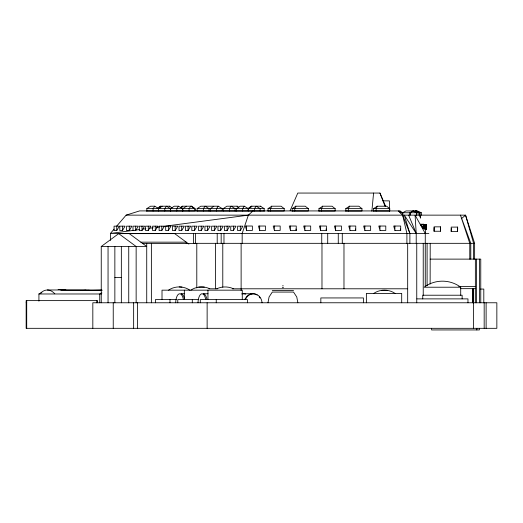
<?xml version="1.0" encoding="UTF-8"?>
<svg xmlns="http://www.w3.org/2000/svg" width="523" height="523" viewBox="0 0 523 523"><rect width="100%" height="100%" fill="white"/><g stroke="black" fill="none" stroke-linecap="round" stroke-linejoin="round"><path stroke-width="0.78" d="M434.057 231.251L434.057 226.845L440.569 226.845L440.431 231.251L434.057 231.251L434.175 227.577M457.697 227.832L457.579 231.506L451.205 231.506L451.303 228.571M371.873 211.194L373.572 193.059M425.264 286.486L425.264 233.441L425.853 228.662M267.972 302.771L269.07 296.992L272.3 292.069L293.54 292.069L296.77 296.992L297.868 302.771M159.698 208.631L160.228 206.212L169.883 206.212M181.703 208.631L182.233 206.212L191.889 206.212M250.903 207.422L251.171 206.212L260.827 206.212M253.027 210.906L248.366 215.136L242.169 233.441L242.169 243.326M290.095 210.717L297.79 193.059L379.953 193.059L385.621 206.304M116.734 230.571L119.322 226.165L114.066 226.165L114.066 230.571L116.734 230.571L116.734 226.165M122.467 230.571L125.056 226.165L119.8 226.165L119.8 230.571L122.467 230.571L122.467 226.165M129.273 230.571L131.861 226.165L126.605 226.165L126.605 230.571L129.273 230.571L129.273 226.165M135.666 230.571L138.262 226.165L132.999 226.165L132.999 230.571L135.666 230.571L135.666 226.165M141.981 230.571L144.577 226.165L139.314 226.165L139.314 230.571L141.981 230.571L141.981 226.165M148.271 230.571L150.859 226.165L145.603 226.165L145.603 230.571L148.271 230.571L148.271 226.165M155.279 230.571L157.874 226.165L152.611 226.165L152.611 230.571L155.279 230.571L155.279 226.165M161.79 230.571L164.379 226.165L159.116 226.165L159.116 230.571L161.79 230.571L161.79 226.165M168.354 230.571L170.949 226.165L165.686 226.165L165.686 230.571L168.354 230.571L168.354 226.165M175.159 230.571L177.755 226.165L172.492 226.165L172.492 230.571L175.159 230.571L175.159 226.165M181.697 230.571L184.292 226.165L179.029 226.165L179.029 230.571L181.697 230.571L181.697 226.165M188.077 230.571L190.673 226.165L185.41 226.165L185.41 230.571L188.077 230.571L188.077 226.165M194.478 230.571L197.066 226.165L191.804 226.165L191.804 230.571L194.478 230.571L194.478 226.165M201.231 230.571L203.826 226.165L198.563 226.165L198.563 230.571L201.231 230.571L201.231 226.165M207.611 230.571L210.207 226.165L204.944 226.165L204.944 230.571L207.611 230.571L207.611 226.165M214.325 230.571L216.914 226.165L211.658 226.165L211.658 230.571L214.325 230.571L214.325 226.165M220.641 230.571L223.229 226.165L217.973 226.165L217.973 230.571L220.641 230.571L220.641 226.165M227.1 230.571L229.689 226.165L224.432 226.165L224.432 230.571L227.1 230.571L227.1 226.165M233.415 230.571L236.01 226.165L230.748 226.165L230.748 230.571L233.415 230.571L233.415 226.165M240.299 230.571L242.894 226.165L237.632 226.165L237.632 230.571L240.299 230.571L240.299 226.165M244.869 299.274L246.856 296.358A9.682 8.708 -90 0 1 257.166 295.057M158.737 208.631L154.795 206.212L153.082 208.631L153.082 211.004M182.442 211.004L182.442 208.631L178.5 206.212L176.781 208.631L176.781 211.004M196.759 211.004L222.236 211.004L222.236 208.631L218.294 206.212L216.581 208.631L216.581 211.004M251.909 206.212L248.242 208.631L248.242 211.004L248.288 208.631L244.352 206.212L242.633 208.631L242.633 211.004M114.066 229.166L110.399 233.441L110.399 240.449M116.688 226.119L126.128 215.136L139.595 210.906L399.912 210.946L402.795 212.756L402.795 215.136M461.286 218.791L465.555 215.136L474.629 243.326L474.629 259.12M157.09 208.631L160.228 206.212M180.35 207.664L182.233 206.212M248.033 208.631L251.171 206.212M101.246 302.771L101.246 246.496L118.695 233.631L174.695 233.631L188.881 244.091M146.845 211.004L146.845 208.631L150.519 206.212L154.795 206.212M162.195 206.212L158.521 208.631L158.521 211.004M186.521 206.212L182.847 208.631L182.847 211.004M197.138 211.004L197.138 208.631L200.812 206.212L213.796 206.212M223.21 211.004L223.21 208.631L226.884 206.212L237.416 206.212M268.057 211.004L268.057 208.631L271.751 206.212L270.6 208.631L270.6 211.004M292.187 211.004L292.187 208.631L295.887 206.212L294.737 208.631L294.737 211.004M318.991 211.004L318.991 208.631L322.691 206.212L321.54 208.631L321.54 211.004M345.801 211.004L345.801 208.631L349.495 206.212L348.344 208.631L348.344 211.004M373.599 211.004L373.599 208.631L377.299 206.212L376.148 208.631L376.148 211.004M414.092 211.671L415.288 210.946L418.982 212.756L418.982 215.136M414.138 211.671L415.334 210.946L418.93 212.756M168.556 290.167C174.76 285.833 183.632 285.859 189.829 290.167M190.882 290.167C196.315 286.369 203.761 285.97 209.723 288.722M373.775 293.41C379.979 289.101 388.844 289.101 395.048 293.41M216.888 288.722C222.02 286.349 228.205 286.349 233.33 288.722M133.796 230.336L110.399 233.441L428.867 233.441M135.411 230.12L139.445 229.584M142.668 229.159L145.897 228.728M149.127 228.303L153.161 227.767M156.384 227.335L159.613 226.91M163.647 226.374L248.366 215.136M80.372 290.625L85.929 290.2L89.897 290.507M82.307 290.625L101.632 290.2M97.703 290.625L101.665 290.324M99.697 290.625L102.077 290.448M198.727 287.101L204.336 287.101M381.62 290.343L387.229 290.343M382.96 200.871L389.4 200.871L389.4 211.174M178.5 206.212L174.218 206.212L170.544 208.631L170.544 211.004M218.294 206.212L214.012 206.212L210.338 208.631L210.338 211.004M244.352 206.212L240.07 206.212L236.396 208.631L236.396 211.004M271.398 206.212L281.093 206.212L284.205 208.631L284.205 211.004L267.887 211.004M295.528 206.212L305.223 206.212L308.341 208.631L308.341 211.004L292.017 211.004M322.338 206.212L332.027 206.212L335.145 208.631L335.145 211.004L318.821 211.004M349.142 206.212L358.837 206.212L361.949 208.631L361.949 211.004L345.631 211.004M376.939 206.212L386.634 206.212L389.753 208.631L389.753 211.004L373.429 211.004M146.845 208.631L194.739 208.631L194.739 211.004L146.466 211.004M197.138 208.631L222.236 208.631M223.21 208.631L264.18 208.631L264.18 211.004M268.057 208.631L284.205 208.631M292.187 208.631L308.341 208.631M318.991 208.631L335.145 208.631M345.801 208.631L361.949 208.631M373.599 208.631L389.753 208.631M195.419 211.004L195.242 208.631L191.529 206.212M222.831 211.004L264.35 211.004M421.29 215.136L421.29 212.756L400.226 212.756L399.912 210.946M126.128 215.136L465.555 215.136L473.603 243.326L473.603 259.12M422.054 224.544L425.219 224.544L425.219 228.95L424.905 224.544M424.885 224.923L426.618 224.923L426.31 229.329M424.833 225.021L426.258 225.021M457.717 227.1L451.205 227.1L451.205 231.506M423.251 228.649L423.565 224.243L420.407 224.243L423.251 228.649L423.251 224.243M423.741 228.767L424.048 224.36L420.891 224.36L423.741 228.767L423.741 224.36M246.581 230.434L252.374 230.434L252.374 226.028L245.385 226.028L246.581 230.434L246.581 226.028M259.676 230.434L265.468 230.434L265.468 226.028L258.48 226.028L259.676 230.434L259.676 226.028M274.379 230.434L280.178 230.434L280.178 226.028L273.189 226.028L274.379 230.434L274.379 226.028M290.461 230.434L296.253 230.434L296.253 226.028L289.265 226.028L290.461 230.434L290.461 226.028M304.889 230.434L310.682 230.434L310.682 226.028L303.693 226.028L304.889 230.434L304.889 226.028M320.625 230.434L326.417 230.434L326.417 226.028L319.429 226.028L320.625 230.434L320.625 226.028M335.635 230.434L341.434 230.434L341.434 226.028L334.445 226.028L335.635 230.434L335.635 226.028M349.965 230.434L355.758 230.434L355.758 226.028L348.776 226.028L349.965 230.434L349.965 226.028M364.845 230.434L370.637 230.434L370.637 226.028L363.648 226.028L364.845 230.434L364.845 226.028M379.992 230.434L385.784 230.434L385.784 226.028L378.802 226.028L379.992 230.434L379.992 226.028M394.904 230.434L400.696 230.434L400.696 226.028L393.714 226.028L394.904 230.434L394.904 226.028M140.844 242.162L186.266 242.162L186.266 243.496M193.588 243.326L474.629 243.326M142.315 243.496L196.792 243.496L196.792 287.983M101.246 246.496L146.728 246.496L129.279 233.631M430.135 259.12L480.768 259.12L480.768 302.771M114.857 277.406L121.343 277.406M282.564 285.82L283.276 285.82M458.795 286.427L475.361 286.427M181.984 287.101L179.193 286.957M460.711 287.219L424.166 287.219C434.914 279.151 449.97 279.151 460.711 287.219L460.711 295.22M282.302 287.689L283.538 287.689M460.325 288.657L475.361 288.657M208.932 288.788L217.614 288.788M232.356 288.788L407.679 288.788M480.545 289.069L483.808 289.069L483.808 302.771M58.105 289.585L65.806 289.585M47.318 289.984L101.946 289.984M60.799 290.2L85.929 290.2M272.3 290.52L293.54 290.52M39.84 293.756L39.905 293.756A44.194 18.495 -90 0 1 54.791 293.756M184.116 293.749L180.958 293.749A9.682 4.053 -90 0 1 184.436 298.476M208.023 293.749L203.277 293.749A9.682 4.053 -90 0 1 206.938 299.274M243.26 293.749L252.799 293.749M38.924 301.17L38.924 293.978L101.39 293.978M416.909 298.881L467.967 298.881L467.967 302.771M176.434 299.561L155.449 299.561L155.449 302.771M198.753 299.561L177.774 299.561L177.774 302.771M26.15 302.771L26.712 302.771M87.864 290.2L91.813 290.507M421.29 212.756L417.419 210.946L405.979 210.946L402.684 212.756L402.684 215.136M419.936 212.756L416.295 210.946L415.099 211.671L416.341 210.946L419.989 212.756L419.936 215.136M194.739 208.631L190.803 206.212L189.084 208.631L189.084 211.004M260.461 206.212L264.18 208.631M237.05 206.212L238.906 207.422M169.524 206.212L171.995 207.827M118.695 233.631L136.143 246.496L136.143 302.771M398.265 210.906L402.632 215.136L409.882 233.441L409.882 243.326M420.714 224.243L423.565 228.649M425.264 233.441L415.079 215.136L416.216 233.441L416.216 243.326M420.655 217.248L419.583 215.136L420.531 218.183M408.646 215.136L416.216 233.441L404.305 215.136L409.882 233.441M379.953 193.059L384.941 205.997M400.304 228.963L400.696 230.434M355.359 228.963L355.758 230.434M326.019 228.963L326.417 230.434M295.855 228.963L296.253 230.434M402.632 215.136L406.901 233.441L406.901 243.326M486.122 302.771L486.122 328.32M484.174 302.771L484.174 328.32M479.604 259.12L479.604 302.771M479.356 328.346L479.356 329.941L431.606 329.941L431.606 328.32M476.832 328.346L476.832 329.941M476.525 259.12L476.525 302.771M475.361 259.12L475.361 302.771M473.655 288.657L473.655 302.771M473.387 302.771L473.387 328.32M473.191 288.657L473.191 302.771M472.413 288.657L472.413 302.771M470.785 259.12L470.785 243.326L460.469 215.136L469.772 243.326L469.772 259.12M462.123 298.881L462.123 295.22L422.754 295.22L422.754 298.881M457.579 227.1L457.579 231.506M440.431 226.845L440.431 231.251M430.207 243.326L430.135 284.022M427.095 243.326L427.095 285.669M426.31 224.923L426.258 229.427L425.944 225.021M423.231 243.326L423.231 295.443M416.746 215.136L416.746 212.756L413.098 210.946L410.052 212.756L410.052 215.136L410.104 212.756L413.098 210.946L416.694 212.756L416.694 215.136M416.753 243.326L416.753 302.771M407.679 243.326L407.679 302.771M401.697 302.771L401.697 293.41L366.375 293.41L366.375 302.771M363.433 302.771L363.433 297.94L320.834 297.94L320.834 302.771M343.977 243.326L343.977 288.788M342.284 233.441L342.284 243.326M338.27 233.441L338.27 243.326M327.712 233.441L327.712 243.326M321.978 243.326L321.978 288.788M321.743 233.441L321.743 243.326M260.134 211.004L260.134 208.631L256.192 206.212L254.479 208.631L254.479 211.004M247.457 302.771L247.457 299.561L200.289 299.561L200.289 302.771M242.273 299.561L242.273 290.167L162.012 290.167L162.012 299.561M241.123 243.326L241.123 290.343M235.102 211.004L235.102 208.631L231.166 206.212L229.447 208.631L229.447 211.004M223.975 233.441L223.975 243.326M222.785 243.326L222.785 287.166M221.17 233.441L221.17 243.326M217.208 233.441L217.208 243.326M216.247 299.561L216.247 302.771M215.404 243.326L215.404 288.788M209.03 211.004L209.03 208.631L205.094 206.212L203.375 208.631L203.375 211.004M207.951 290.167L207.951 299.561M207.134 302.771L207.134 328.32M195.406 233.441L195.406 243.326M193.588 233.441L193.588 243.496M192.301 299.561L192.301 302.771M184.331 290.167L184.331 299.561M170.413 211.004L170.413 208.631L166.477 206.212L164.758 208.631L164.758 211.004M169.982 299.561L169.982 302.771M151.376 243.496L151.376 302.771M146.728 243.496L146.728 302.771M137.588 302.771L137.588 328.32M133.646 302.771L133.646 328.32M128.743 246.496L128.743 302.771M121.343 246.496L121.343 302.771M114.857 246.496L114.857 302.771M113.236 302.771L113.236 328.32M108.052 246.496L108.052 302.771M99.743 302.771L99.743 293.978A44.194 40.14 -90 0 1 101.952 292.985M97.546 302.771L97.546 300.62L26.15 300.62L26.15 328.32L496.85 328.32L496.85 302.771L92.826 302.771L92.826 328.32M96.768 300.62L96.768 302.771M26.712 300.62L26.712 328.32M259.199 296.868A9.682 8.708 -90 0 1 260.016 298.012M245.535 299.274A9.682 8.708 -90 0 1 255.021 293.919A9.682 8.708 -90 0 1 262.082 302.771M241.639 293.919A9.682 8.708 -90 0 1 245.686 294.135M197.995 302.771A9.682 4.053 -90 0 1 201.277 293.919A9.682 4.053 -90 0 1 205.696 299.274M175.669 302.771A9.682 4.053 -90 0 1 178.958 293.919A9.682 4.053 -90 0 1 183.37 299.274M38.898 293.978A44.194 40.14 -90 0 1 41.853 292.69M425.702 224.661L425.395 229.067L425.702 224.661M424.604 224.72L424.297 229.126L424.604 224.72"/></g></svg>
